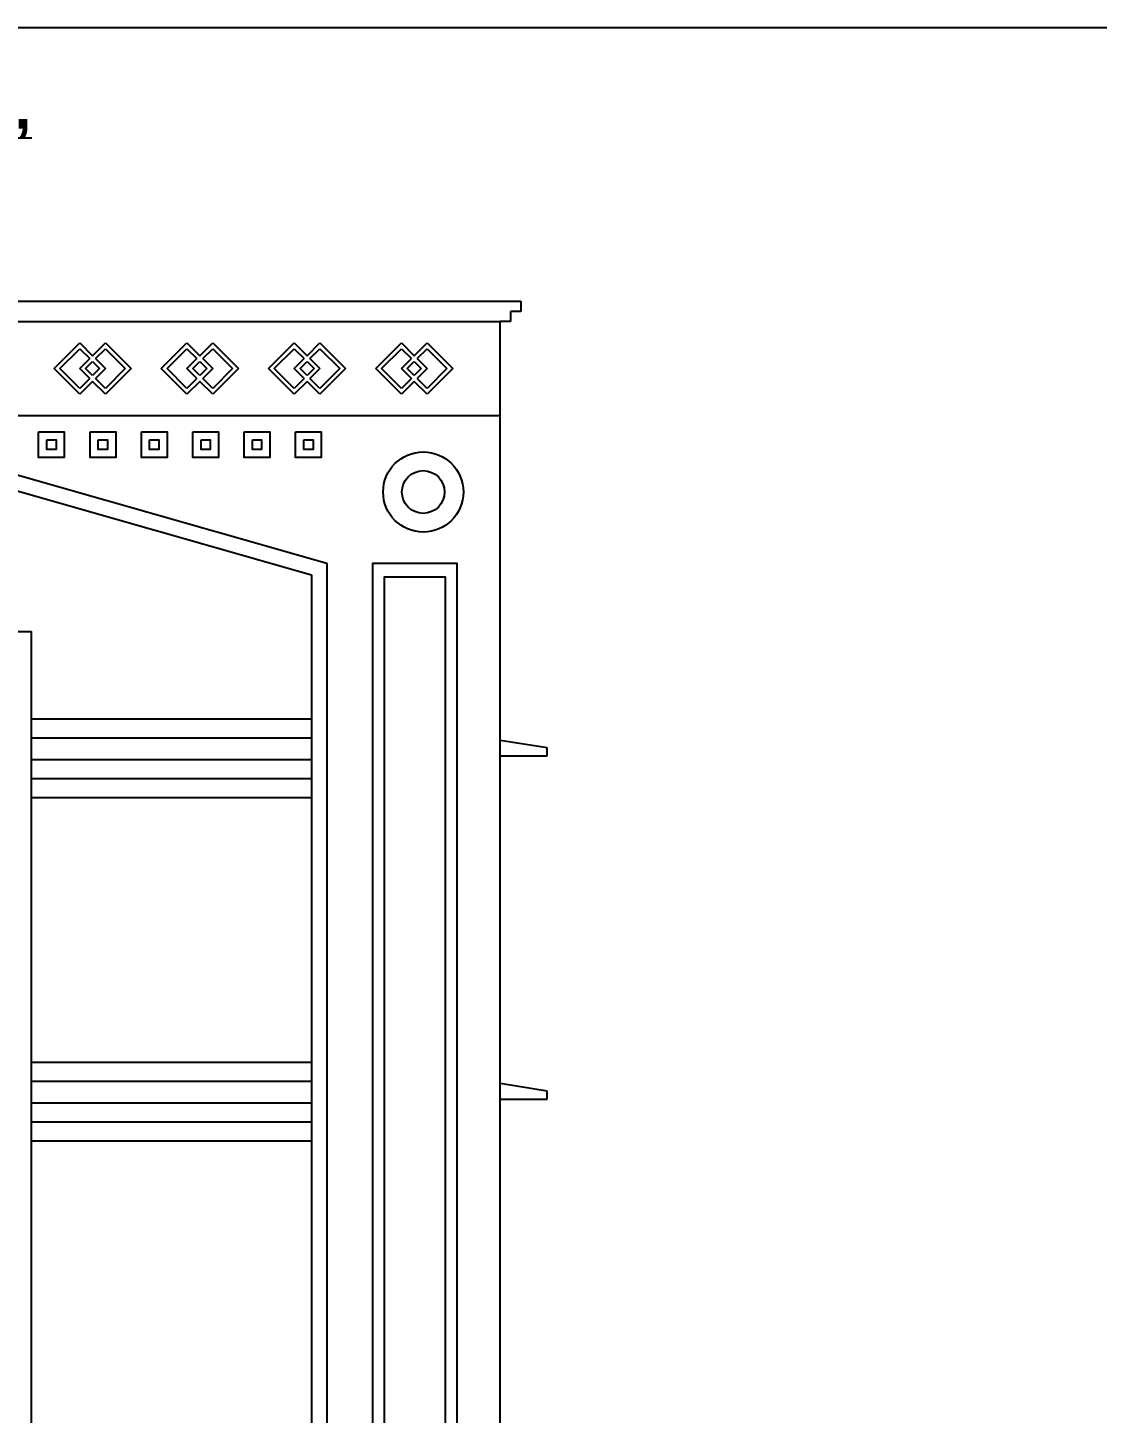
# Model space of a CAD drawing. Header units: metres. Extents: x 145568 to 146222, y 212280 to 212437.
# Drawn here: x 145999.3 to 146009.7, y 212395.83 to 212409.31 of the extents above; entities that cross this region are included whole.
import ezdxf

# ---------------------------------------------------------------- set-up
doc = ezdxf.new("R2010")
doc.units = ezdxf.units.M
doc.styles.get("Standard").update_dxf_attribs({"font": 'arial.ttf'})

msp = doc.modelspace()

# ---------------------------------------------------------------- linework, layer by layer
at = {"color": 0}
for p, q in [((145996.9719, 212406.6532, -0.0942), (146003.8919, 212406.6532, -0.0942)), ((146003.8919, 212406.6532, -0.0942), (146004.0919, 212406.6532, -0.0942)), ((146004.0919, 212406.6532, -0.0942), (146004.0919, 212406.5532, -0.0942)), ((146004.0919, 212406.5532, -0.0942), (146003.9919, 212406.5532, -0.0942)), ((146003.9919, 212406.5532, -0.0942), (146003.9919, 212406.4532, -0.0942)), ((145997.1719, 212406.4532, -0.0942), (146003.8919, 212406.4532, -0.0942)), ((146003.8919, 212392.2188, -0.0942), (146003.8919, 212406.4532, -0.0942)), ((146003.9919, 212406.4532, -0.0942), (146003.8919, 212406.4532, -0.0942)), ((145999.5513, 212405.9963, -0.0942), (145999.8013, 212406.2463, -0.0942)), ((145999.6078, 212405.9963, -0.0942), (145999.8013, 212406.1897, -0.0942)), ((145999.8013, 212406.2463, -0.0942), (145999.9263, 212406.1213, -0.0942)), ((145999.8013, 212406.1897, -0.0942), (145999.898, 212406.093, -0.0942)), ((145999.9263, 212406.1213, -0.0942), (146000.0513, 212406.2463, -0.0942)), ((145999.9546, 212406.093, -0.0942), (146000.0513, 212406.1897, -0.0942)), ((146000.0513, 212406.2463, -0.0942), (146000.3013, 212405.9963, -0.0942)), ((146000.0513, 212406.1897, -0.0942), (146000.2447, 212405.9963, -0.0942)), ((146000.5944, 212405.9963, -0.0942), (146000.8444, 212406.2463, -0.0942)), ((146000.651, 212405.9963, -0.0942), (146000.8444, 212406.1897, -0.0942)), ((146000.8444, 212406.2463, -0.0942), (146000.9694, 212406.1213, -0.0942)), ((146000.8444, 212406.1897, -0.0942), (146000.9411, 212406.093, -0.0942)), ((146000.9694, 212406.1213, -0.0942), (146001.0944, 212406.2463, -0.0942)), ((146000.9977, 212406.093, -0.0942), (146001.0944, 212406.1897, -0.0942)), ((146001.0944, 212406.2463, -0.0942), (146001.3444, 212405.9963, -0.0942)), ((146001.0944, 212406.1897, -0.0942), (146001.2878, 212405.9963, -0.0942)), ((146001.6375, 212405.9963, -0.0942), (146001.8875, 212406.2463, -0.0942)), ((146001.6941, 212405.9963, -0.0942), (146001.8875, 212406.1897, -0.0942)), ((146001.8875, 212406.2463, -0.0942), (146002.0125, 212406.1213, -0.0942)), ((146001.8875, 212406.1897, -0.0942), (146001.9843, 212406.093, -0.0942)), ((146002.0125, 212406.1213, -0.0942), (146002.1375, 212406.2463, -0.0942)), ((146002.0408, 212406.093, -0.0942), (146002.1375, 212406.1897, -0.0942)), ((146002.1375, 212406.2463, -0.0942), (146002.3875, 212405.9963, -0.0942)), ((146002.1375, 212406.1897, -0.0942), (146002.331, 212405.9963, -0.0942)), ((146002.6807, 212405.9963, -0.0942), (146002.9307, 212406.2463, -0.0942)), ((146002.7373, 212405.9963, -0.0942), (146002.9307, 212406.1897, -0.0942)), ((146002.9307, 212406.2463, -0.0942), (146003.0557, 212406.1213, -0.0942)), ((146002.9307, 212406.1897, -0.0942), (146003.0274, 212406.093, -0.0942)), ((146003.0557, 212406.1213, -0.0942), (146003.1807, 212406.2463, -0.0942)), ((146003.084, 212406.093, -0.0942), (146003.1807, 212406.1897, -0.0942)), ((146003.1807, 212406.2463, -0.0942), (146003.4307, 212405.9963, -0.0942)), ((146003.1807, 212406.1897, -0.0942), (146003.3741, 212405.9963, -0.0942)), ((145999.8013, 212405.7463, -0.0942), (145999.5513, 212405.9963, -0.0942)), ((145999.8013, 212405.8029, -0.0942), (145999.6078, 212405.9963, -0.0942)), ((145999.8013, 212405.9963, -0.0942), (145999.898, 212406.093, -0.0942)), ((145999.898, 212405.8996, -0.0942), (145999.8013, 212405.9963, -0.0942)), ((145999.8578, 212405.9963, -0.0942), (145999.9263, 212406.0647, -0.0942)), ((145999.9263, 212405.9279, -0.0942), (145999.8578, 212405.9963, -0.0942)), ((145999.9263, 212406.0647, -0.0942), (145999.9947, 212405.9963, -0.0942)), ((145999.9947, 212405.9963, -0.0942), (145999.9263, 212405.9279, -0.0942)), ((145999.9546, 212406.093, -0.0942), (146000.0513, 212405.9963, -0.0942)), ((146000.0513, 212405.9963, -0.0942), (145999.9546, 212405.8996, -0.0942)), ((146000.3013, 212405.9963, -0.0942), (146000.0513, 212405.7463, -0.0942)), ((146000.2447, 212405.9963, -0.0942), (146000.0513, 212405.8029, -0.0942)), ((146000.8444, 212405.7463, -0.0942), (146000.5944, 212405.9963, -0.0942)), ((146000.8444, 212405.8029, -0.0942), (146000.651, 212405.9963, -0.0942)), ((146000.8444, 212405.9963, -0.0942), (146000.9411, 212406.093, -0.0942)), ((146000.9411, 212405.8996, -0.0942), (146000.8444, 212405.9963, -0.0942)), ((146000.901, 212405.9963, -0.0942), (146000.9694, 212406.0647, -0.0942)), ((146000.9694, 212405.9279, -0.0942), (146000.901, 212405.9963, -0.0942)), ((146000.9694, 212406.0647, -0.0942), (146001.0378, 212405.9963, -0.0942)), ((146001.0378, 212405.9963, -0.0942), (146000.9694, 212405.9279, -0.0942)), ((146000.9977, 212406.093, -0.0942), (146001.0944, 212405.9963, -0.0942)), ((146001.0944, 212405.9963, -0.0942), (146000.9977, 212405.8996, -0.0942)), ((146001.3444, 212405.9963, -0.0942), (146001.0944, 212405.7463, -0.0942)), ((146001.2878, 212405.9963, -0.0942), (146001.0944, 212405.8029, -0.0942)), ((146001.8875, 212405.7463, -0.0942), (146001.6375, 212405.9963, -0.0942)), ((146001.8875, 212405.8029, -0.0942), (146001.6941, 212405.9963, -0.0942)), ((146001.8875, 212405.9963, -0.0942), (146001.9843, 212406.093, -0.0942)), ((146001.9843, 212405.8996, -0.0942), (146001.8875, 212405.9963, -0.0942)), ((146001.9441, 212405.9963, -0.0942), (146002.0125, 212406.0647, -0.0942)), ((146002.0125, 212405.9279, -0.0942), (146001.9441, 212405.9963, -0.0942)), ((146002.0125, 212406.0647, -0.0942), (146002.081, 212405.9963, -0.0942)), ((146002.081, 212405.9963, -0.0942), (146002.0125, 212405.9279, -0.0942)), ((146002.0408, 212406.093, -0.0942), (146002.1375, 212405.9963, -0.0942)), ((146002.1375, 212405.9963, -0.0942), (146002.0408, 212405.8996, -0.0942)), ((146002.3875, 212405.9963, -0.0942), (146002.1375, 212405.7463, -0.0942)), ((146002.331, 212405.9963, -0.0942), (146002.1375, 212405.8029, -0.0942)), ((146002.9307, 212405.7463, -0.0942), (146002.6807, 212405.9963, -0.0942)), ((146002.9307, 212405.8029, -0.0942), (146002.7373, 212405.9963, -0.0942)), ((146002.9307, 212405.9963, -0.0942), (146003.0274, 212406.093, -0.0942)), ((146003.0274, 212405.8996, -0.0942), (146002.9307, 212405.9963, -0.0942)), ((146002.9873, 212405.9963, -0.0942), (146003.0557, 212406.0647, -0.0942)), ((146003.0557, 212405.9279, -0.0942), (146002.9873, 212405.9963, -0.0942)), ((146003.0557, 212406.0647, -0.0942), (146003.1241, 212405.9963, -0.0942)), ((146003.1241, 212405.9963, -0.0942), (146003.0557, 212405.9279, -0.0942)), ((146003.084, 212406.093, -0.0942), (146003.1807, 212405.9963, -0.0942)), ((146003.1807, 212405.9963, -0.0942), (146003.084, 212405.8996, -0.0942)), ((146003.4307, 212405.9963, -0.0942), (146003.1807, 212405.7463, -0.0942)), ((146003.3741, 212405.9963, -0.0942), (146003.1807, 212405.8029, -0.0942)), ((145999.898, 212405.8996, -0.0942), (145999.8013, 212405.8029, -0.0942)), ((145999.9263, 212405.8713, -0.0942), (145999.8013, 212405.7463, -0.0942)), ((146000.0513, 212405.7463, -0.0942), (145999.9263, 212405.8713, -0.0942)), ((146000.0513, 212405.8029, -0.0942), (145999.9546, 212405.8996, -0.0942)), ((146000.9411, 212405.8996, -0.0942), (146000.8444, 212405.8029, -0.0942)), ((146000.9694, 212405.8713, -0.0942), (146000.8444, 212405.7463, -0.0942)), ((146001.0944, 212405.7463, -0.0942), (146000.9694, 212405.8713, -0.0942)), ((146001.0944, 212405.8029, -0.0942), (146000.9977, 212405.8996, -0.0942)), ((146001.9843, 212405.8996, -0.0942), (146001.8875, 212405.8029, -0.0942)), ((146002.0125, 212405.8713, -0.0942), (146001.8875, 212405.7463, -0.0942)), ((146002.1375, 212405.7463, -0.0942), (146002.0125, 212405.8713, -0.0942)), ((146002.1375, 212405.8029, -0.0942), (146002.0408, 212405.8996, -0.0942)), ((146003.0274, 212405.8996, -0.0942), (146002.9307, 212405.8029, -0.0942)), ((146003.0557, 212405.8713, -0.0942), (146002.9307, 212405.7463, -0.0942)), ((146003.1807, 212405.7463, -0.0942), (146003.0557, 212405.8713, -0.0942)), ((146003.1807, 212405.8029, -0.0942), (146003.084, 212405.8996, -0.0942)), ((145997.1719, 212405.5388, -0.0942), (146003.8919, 212405.5388, -0.0942)), ((145997.1719, 212405.5388, -0.0942), (146002.2066, 212404.1019, -0.0942)), ((145997.1719, 212405.3828, -0.0942), (146002.0566, 212403.9887, -0.0942)), ((146002.2066, 212404.1019, -0.0942), (146002.2066, 212393.3784, -0.0942)), ((146002.0566, 212403.9887, -0.0942), (146002.0566, 212393.4002, -0.0942)), ((145985.0219, 212403.4388, -0.0942), (145999.3319, 212403.4388, -0.0942)), ((145999.3319, 212393.7967, -0.0942), (145999.3319, 212403.4388, -0.0942)), ((145999.3319, 212402.5879, -0.0942), (146002.0566, 212402.5879, -0.0942)), ((145999.3319, 212402.4039, -0.0942), (146002.0566, 212402.4039, -0.0942)), ((146004.3491, 212402.305, -0.0942), (146003.8919, 212402.3788, -0.0942)), ((146003.8919, 212402.2288, -0.0942), (146004.3491, 212402.2288, -0.0942)), ((146004.3491, 212402.2288, -0.0942), (146004.3491, 212402.305, -0.0942)), ((145999.3319, 212402.1918, -0.0942), (146002.0566, 212402.1918, -0.0942)), ((145999.3319, 212402.0078, -0.0942), (146002.0566, 212402.0078, -0.0942)), ((145999.3319, 212401.8237, -0.0942), (146002.0566, 212401.8237, -0.0942)), ((145999.3319, 212399.2479, -0.0942), (146002.0566, 212399.2479, -0.0942)), ((145999.3319, 212399.0639, -0.0942), (146002.0566, 212399.0639, -0.0942)), ((146004.3491, 212398.965, -0.0942), (146003.8919, 212399.0388, -0.0942)), ((145999.3319, 212398.8518, -0.0942), (146002.0566, 212398.8518, -0.0942)), ((146003.8919, 212398.8888, -0.0942), (146004.3491, 212398.8888, -0.0942)), ((146004.3491, 212398.8888, -0.0942), (146004.3491, 212398.965, -0.0942)), ((145999.3319, 212398.6678, -0.0942), (146002.0566, 212398.6678, -0.0942)), ((145999.3319, 212398.4837, -0.0942), (146002.0566, 212398.4837, -0.0942))]:
    msp.add_line(p, q, dxfattribs=at)
at = {"color": 0, "elevation": -0.0942}
for points in [[(145953.3375, 212409.313), (145953.3375, 212350.294), (146036.7987, 212350.294), (146036.7987, 212409.313)], [(145999.4011, 212405.3823), (145999.6509, 212405.3823), (145999.6509, 212405.1306), (145999.4011, 212405.1306)], [(145999.9011, 212405.3823), (146000.1509, 212405.3823), (146000.1509, 212405.1306), (145999.9011, 212405.1306)], [(146000.4011, 212405.3823), (146000.6509, 212405.3823), (146000.6509, 212405.1306), (146000.4011, 212405.1306)], [(146000.9011, 212405.3823), (146001.1509, 212405.3823), (146001.1509, 212405.1306), (146000.9011, 212405.1306)], [(146001.4011, 212405.3823), (146001.6509, 212405.3823), (146001.6509, 212405.1306), (146001.4011, 212405.1306)], [(146001.9011, 212405.3823), (146002.1509, 212405.3823), (146002.1509, 212405.1306), (146001.9011, 212405.1306)], [(145999.4811, 212405.3023), (145999.5709, 212405.3023), (145999.5709, 212405.2106), (145999.4811, 212405.2106)], [(145999.9811, 212405.3023), (146000.0709, 212405.3023), (146000.0709, 212405.2106), (145999.9811, 212405.2106)], [(146000.4811, 212405.3023), (146000.5709, 212405.3023), (146000.5709, 212405.2106), (146000.4811, 212405.2106)], [(146000.9811, 212405.3023), (146001.0709, 212405.3023), (146001.0709, 212405.2106), (146000.9811, 212405.2106)], [(146001.4811, 212405.3023), (146001.5709, 212405.3023), (146001.5709, 212405.2106), (146001.4811, 212405.2106)], [(146001.9811, 212405.3023), (146002.0709, 212405.3023), (146002.0709, 212405.2106), (146001.9811, 212405.2106)]]:
    msp.add_lwpolyline(points, close=True, dxfattribs=at)
for points in [[(146002.6516, 212393.3137), (146002.6516, 212404.1019), (146003.4703, 212404.1019), (146003.4703, 212393.1946)], [(146002.7656, 212393.2971), (146002.7656, 212403.971), (146003.3563, 212403.971), (146003.3563, 212393.2111)]]:
    msp.add_lwpolyline(points, dxfattribs=at)
at = {"color": 0}
for radius in [0.3902, 0.2076]:
    msp.add_circle((146003.1432, 212404.7956, -0.0942), radius, dxfattribs=at)

# ---------------------------------------------------------------- texts
at = {"color": 1, "linetype": 'Continuous', "insert": (145980.8274, 212408.7663, -0.0942), "char_height": 0.4359359, "width": 43.603299, "attachment_point": 2}
msp.add_mtext('\\A1;{\\fArial|b1|i0|c0|p34;\\LPLAN SHOWING THE PROPOSED KALYANAMANDAPAM BUILDING IN SURVEY NO: 1196/1A2A2, MALLI VILLAGEPANCHAYAT,\\PSRIVILLIPUTHUR  TALUK, VIRUDHUNAGAR DISTRICT.}', dxfattribs=at)

doc.saveas('drawing.dxf')
